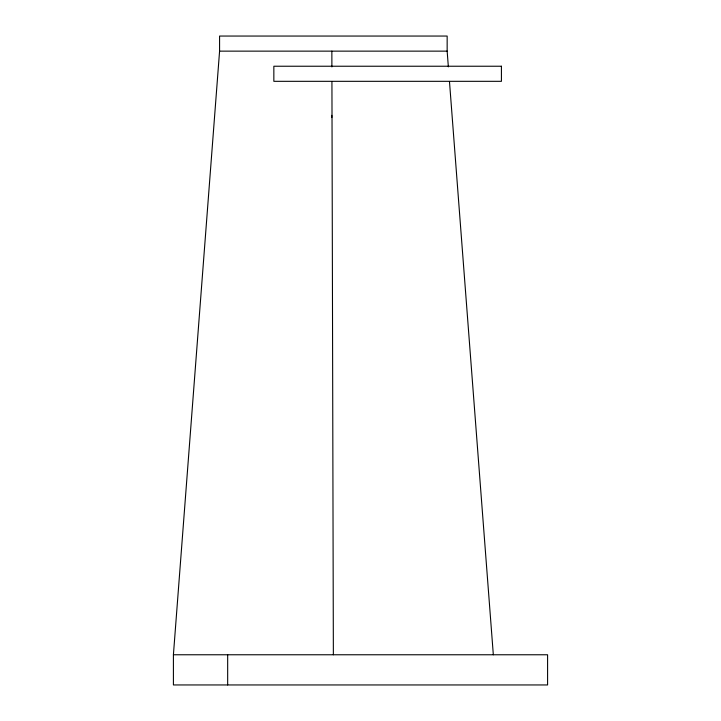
<?xml version="1.0" encoding="UTF-8"?>
<svg xmlns="http://www.w3.org/2000/svg" width="721" height="721" viewBox="0 0 721 721"><rect width="100%" height="100%" fill="white"/><g stroke="black" fill="none" stroke-linecap="round" stroke-linejoin="round"><path stroke-width="1.08" d="M173.41 654.767L547.59 654.767L547.59 684.95L173.41 684.95L173.41 654.767L219.581 51.137L219.581 36.05L447.155 36.05L447.155 51.137L448.354 66.846M219.581 51.137L447.155 51.137M449.471 81.437L493.326 654.767M331.858 51.137L331.894 66.909M331.93 81.545L333.363 654.767M331.768 115.333L331.777 117.586M227.674 654.767L227.674 684.95M501.419 66.233L273.845 66.233L273.845 81.32L501.419 81.32L501.419 66.233"/></g></svg>
